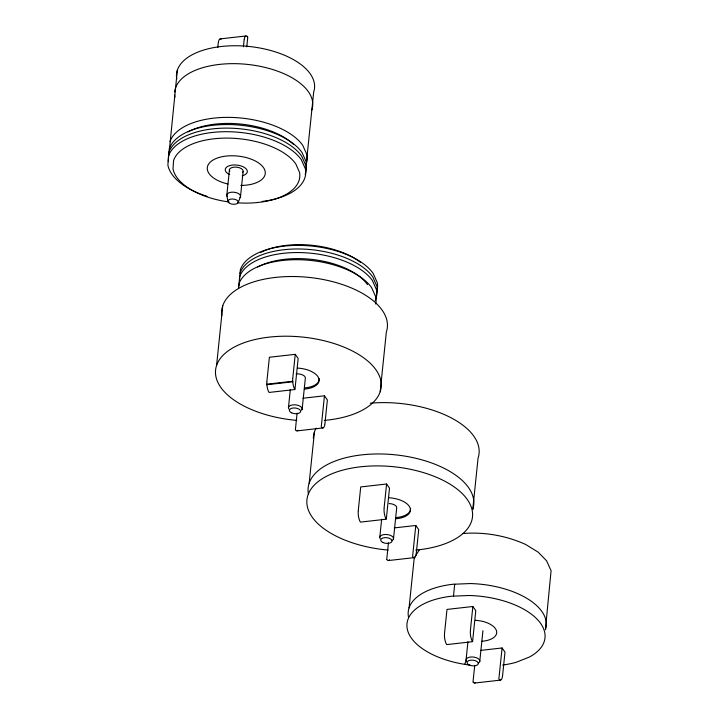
<?xml version="1.0" encoding="UTF-8"?>
<svg xmlns="http://www.w3.org/2000/svg" width="719" height="719" viewBox="0 0 719 719"><rect width="100%" height="100%" fill="white"/><g stroke="black" fill="none" stroke-linecap="round" stroke-linejoin="round"><path stroke-width="1.08" d="M168.264 161.568L168.848 152.5A69.366 34.782 5.9 0 1 230.233 128.162A69.366 34.782 5.9 0 1 301.674 156.122L305.773 165.316A69.366 34.782 5.9 0 1 305.18 174.384M168.812 155.268L169.217 148.914A69.366 34.782 5.9 0 1 230.601 124.585A69.366 34.782 5.9 0 1 302.043 152.545L306.141 161.739A69.366 34.782 5.9 0 1 305.557 170.798M169.486 149.004L177.359 70.129M238.555 288.625L238.843 284.095A69.366 34.782 5.9 0 1 300.227 259.757A69.366 34.782 5.9 0 1 371.669 287.717L375.767 296.911A69.366 34.782 5.9 0 1 375.713 304.02M238.996 286L239.589 276.932A69.366 34.782 5.9 0 1 300.973 252.594A69.366 34.782 5.9 0 1 372.406 280.554L376.504 289.748A69.366 34.782 5.9 0 1 375.156 300.74M239.373 282.414L240.326 269.769A69.366 34.782 5.9 0 1 301.71 245.431A69.366 34.782 5.9 0 1 373.152 273.391L377.25 282.585A69.366 34.782 5.9 0 1 376.657 291.653M217.794 47.463L218.252 43.005M226.88 194.543L229.469 169.477M243.426 46.762L244.118 40.075M246.77 46.834L247.776 37.064M216.581 365.477L222.746 305.782M243.085 171.733L240.488 196.799L238.169 202.488A5.204 2.606 5.9 0 1 229.738 203.396A5.204 2.606 5.9 0 1 231.293 199.046A5.204 2.606 5.9 0 1 238.169 202.488M266.911 381.133L269.382 357.253L295.239 354.332L298.16 358.475L294.952 389.518L269.095 392.448A8.322 2.885 83.5 0 1 266.884 384.728L266.848 384.189A8.322 2.885 83.5 0 1 266.866 381.609M306.294 163.635L313.691 92.014A69.366 34.782 5.9 0 0 247.776 46.34A69.366 34.782 5.9 0 0 176.775 79.189M288.49 407.224L290.314 389.563M292.777 378.203L295.239 354.332M295.383 429.773L297.1 413.146M302.124 409.417L305.314 378.509A6.938 3.478 5.9 0 0 296.066 373.952M309.152 483.213L314.464 431.876M302.906 398.245L324.458 395.801L321.249 426.843A8.322 2.885 83.5 0 0 324.512 425.909L324.62 425.54A8.322 2.885 83.5 0 0 324.853 424.291M324.907 423.833L327.379 399.953L324.458 395.801M358.251 510.814L360.722 486.934L386.588 484.004L389.509 488.156L386.301 519.19L360.435 522.12A8.322 2.885 83.5 0 1 358.215 511.29M380.18 391.738L386.346 332.043A83.233 41.747 5.9 0 0 308.325 277.336A83.233 41.747 5.9 0 0 221.856 315.569M379.83 536.904L381.654 519.244M384.117 507.884L386.588 484.004M386.732 559.445L388.449 542.818M393.464 539.088L396.663 508.18A6.938 3.478 5.9 0 0 389.168 503.561M394.246 527.917L415.798 525.481L412.589 556.524A8.322 2.885 83.5 0 0 416.202 553.963M409.066 607.888L414.189 558.348M416.256 553.504L418.719 529.624L415.798 525.481M444.531 633.295L447.002 609.424L472.859 606.494L475.789 610.638L472.581 641.681L446.715 644.61A8.322 2.885 83.5 0 1 444.495 633.772M453.473 596.132L454.705 584.196M466.11 659.395L467.934 641.725M470.397 630.374L472.859 606.494M473.012 681.936L474.729 665.309M479.744 661.579L482.943 630.671M480.526 650.407L502.078 647.972L498.869 679.006A8.322 2.885 83.5 0 0 502.473 676.453M502.536 675.995L504.999 652.115L502.078 647.972M464.753 664.365L466.128 660.258M414.306 557.89L419.537 549.577M220.167 38.898L246.033 35.968M266.848 384.189L292.714 381.259A8.322 2.885 83.5 0 1 292.732 378.679M266.884 384.728L292.75 381.798A8.322 2.885 83.5 0 0 294.763 389.231M297.136 430.87L322.993 427.94M388.476 560.541L414.342 557.62M474.756 683.032L500.622 680.102M462.865 533.525C484.291 531.79 506.086 535.61 525.67 544.472L538.136 552.147L546.566 560.766L551.087 570.697L545.397 629.772A69.366 34.782 5.9 0 0 470.451 583.549L452.889 584.268A69.366 34.782 5.9 0 0 408.482 616.956M475.358 620.245L480.741 620.937A20.806 10.434 5.9 0 1 496.712 632.037A20.806 10.434 5.9 0 1 481.982 641.258M226.8 195.451L227.905 201.473M292.714 381.259L292.75 381.798M386.112 518.911A8.322 2.885 83.5 0 1 384.072 508.36M389.482 559.715A8.322 2.885 83.5 0 1 386.921 559.706M380.18 538.729A6.938 3.478 5.9 0 1 387.775 534.639A6.938 3.478 5.9 0 1 391.99 540.625M308.451 494.097A83.233 41.747 5.9 0 1 393.653 454.669A83.233 41.747 5.9 0 1 472.751 509.474L478.063 458.138A83.233 41.747 5.9 0 0 370.258 403.206M388.107 550.062A83.233 41.747 5.9 0 1 314.374 484.992A83.233 41.747 5.9 0 1 451.505 485.109A83.233 41.747 5.9 0 1 415.726 550.08M389.078 497.764A20.806 10.434 5.9 0 1 410.172 508.171A20.806 10.434 5.9 0 1 395.711 518.776M410.558 508.36A20.806 10.434 5.9 0 1 395.827 517.581M313.358 438.347A83.233 41.747 5.9 0 1 316.108 428.111M502.572 665.057A69.366 34.782 5.9 0 0 516.251 662.262L529.409 657.04A69.366 34.782 5.9 0 0 536.922 619.005A69.366 34.782 5.9 0 0 469.219 595.494L451.658 596.204A69.366 34.782 5.9 0 0 407.556 630.248A69.366 34.782 5.9 0 0 470.019 665.102M466.46 661.219A6.938 3.478 5.9 0 1 474.055 657.13A6.938 3.478 5.9 0 1 478.27 663.116M475.457 682.61A8.322 2.885 83.5 0 1 473.201 682.196M472.392 641.393A8.322 2.885 83.5 0 1 470.352 630.851M296.767 420.381A83.233 41.747 5.9 0 1 223.025 355.312A83.233 41.747 5.9 0 1 360.165 355.429A83.233 41.747 5.9 0 1 324.386 420.408M297.729 368.083A20.806 10.434 5.9 0 1 318.832 378.491A20.806 10.434 5.9 0 1 304.362 389.096M288.84 409.048A6.938 3.478 5.9 0 1 295.527 404.851A6.938 3.478 5.9 0 1 301.603 410.243M257.708 267.019A64.503 32.355 5.9 0 1 367.517 284.652M260.611 252.495A63.811 32.004 5.9 0 1 360.525 262.399M239.957 273.355A69.366 34.782 5.9 0 1 301.342 249.017A69.366 34.782 5.9 0 1 372.784 276.977L376.873 286.171A69.366 34.782 5.9 0 1 376.289 295.239M297.99 430.259A8.322 2.885 83.5 0 1 295.581 430.025M319.218 378.679A20.806 10.434 5.9 0 1 304.488 387.901M174.924 97.101A69.366 34.782 5.9 0 1 174.645 95.061M174.672 92.005A69.366 34.782 5.9 0 1 250.94 64.809A69.366 34.782 5.9 0 1 311.848 109.917M305.53 165.568A69.366 34.782 5.9 0 0 306.878 154.576L302.78 145.382A69.366 34.782 5.9 0 0 231.347 117.422A69.366 34.782 5.9 0 0 169.963 141.751M244.172 39.617A8.322 2.885 83.5 0 1 247.588 36.804M218.315 42.547A8.322 2.885 83.5 0 1 221.137 39.159M262.102 201.455A69.366 34.782 5.9 0 0 305.404 168.902L301.306 159.708A69.366 34.782 5.9 0 0 229.864 131.748A69.366 34.782 5.9 0 0 168.48 156.077L167.895 165.145A69.366 34.782 5.9 0 0 207.054 196.296M238.106 202.866A63.811 32.004 5.9 0 0 299.526 172.326L295.761 163.869A63.811 32.004 5.9 0 0 230.035 138.147A63.811 32.004 5.9 0 0 173.567 160.535L173.018 168.875A63.811 32.004 5.9 0 0 229.208 201.994M188.081 131.847A64.503 32.355 5.9 0 1 293.289 144.231M227.932 184.01A29.128 14.614 5.9 0 1 213.453 159.789A29.128 14.614 5.9 0 1 261.294 165.1A29.128 14.614 5.9 0 1 240.811 185.439M229.703 174.591A11.1 5.563 5.9 0 1 228.247 166.143A11.1 5.563 5.9 0 1 244.784 167.698A11.1 5.563 5.9 0 1 242.258 175.769M229.783 171.302A6.938 3.478 5.9 0 1 236.569 167.141A6.938 3.478 5.9 0 1 242.537 172.56M227.195 196.368A6.938 3.478 5.9 0 1 233.981 192.207A6.938 3.478 5.9 0 1 239.948 197.626M382.796 542.45A5.689 2.849 5.9 0 0 391.981 541.416A5.689 2.849 5.9 0 0 384.395 537.677A5.689 2.849 5.9 0 0 382.796 542.45M469.076 664.94A5.689 2.849 5.9 0 0 478.261 663.898A5.689 2.849 5.9 0 0 470.675 660.168A5.689 2.849 5.9 0 0 469.076 664.94M291.456 412.778A5.689 2.849 5.9 0 0 300.632 411.735A5.689 2.849 5.9 0 0 293.046 408.006A5.689 2.849 5.9 0 0 291.456 412.778"/></g></svg>
